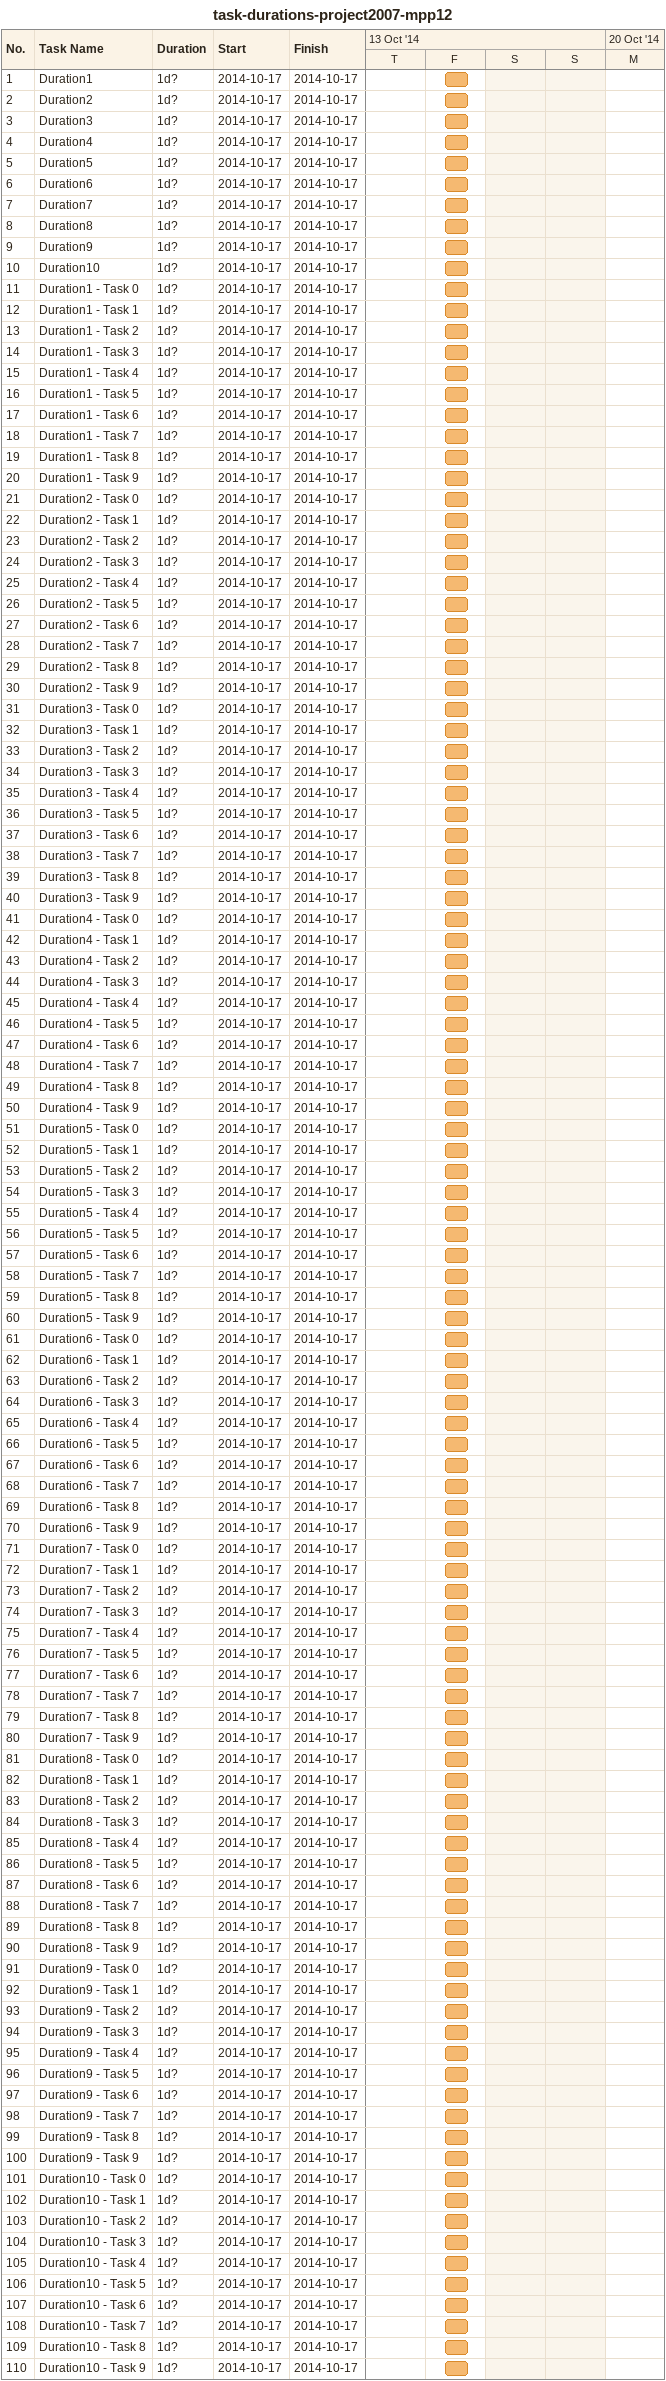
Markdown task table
task-durations-project2007-mpp12

| ID | Task | Duration | Start | Finish |
|---|---|---|---|---|
| 1 | Duration1 | 1d? | 2014-10-17 | 2014-10-17 |
| 2 | Duration2 | 1d? | 2014-10-17 | 2014-10-17 |
| 3 | Duration3 | 1d? | 2014-10-17 | 2014-10-17 |
| 4 | Duration4 | 1d? | 2014-10-17 | 2014-10-17 |
| 5 | Duration5 | 1d? | 2014-10-17 | 2014-10-17 |
| 6 | Duration6 | 1d? | 2014-10-17 | 2014-10-17 |
| 7 | Duration7 | 1d? | 2014-10-17 | 2014-10-17 |
| 8 | Duration8 | 1d? | 2014-10-17 | 2014-10-17 |
| 9 | Duration9 | 1d? | 2014-10-17 | 2014-10-17 |
| 10 | Duration10 | 1d? | 2014-10-17 | 2014-10-17 |
| 11 | Duration1 - Task 0 | 1d? | 2014-10-17 | 2014-10-17 |
| 12 | Duration1 - Task 1 | 1d? | 2014-10-17 | 2014-10-17 |
| 13 | Duration1 - Task 2 | 1d? | 2014-10-17 | 2014-10-17 |
| 14 | Duration1 - Task 3 | 1d? | 2014-10-17 | 2014-10-17 |
| 15 | Duration1 - Task 4 | 1d? | 2014-10-17 | 2014-10-17 |
| 16 | Duration1 - Task 5 | 1d? | 2014-10-17 | 2014-10-17 |
| 17 | Duration1 - Task 6 | 1d? | 2014-10-17 | 2014-10-17 |
| 18 | Duration1 - Task 7 | 1d? | 2014-10-17 | 2014-10-17 |
| 19 | Duration1 - Task 8 | 1d? | 2014-10-17 | 2014-10-17 |
| 20 | Duration1 - Task 9 | 1d? | 2014-10-17 | 2014-10-17 |
| 21 | Duration2 - Task 0 | 1d? | 2014-10-17 | 2014-10-17 |
| 22 | Duration2 - Task 1 | 1d? | 2014-10-17 | 2014-10-17 |
| 23 | Duration2 - Task 2 | 1d? | 2014-10-17 | 2014-10-17 |
| 24 | Duration2 - Task 3 | 1d? | 2014-10-17 | 2014-10-17 |
| 25 | Duration2 - Task 4 | 1d? | 2014-10-17 | 2014-10-17 |
| 26 | Duration2 - Task 5 | 1d? | 2014-10-17 | 2014-10-17 |
| 27 | Duration2 - Task 6 | 1d? | 2014-10-17 | 2014-10-17 |
| 28 | Duration2 - Task 7 | 1d? | 2014-10-17 | 2014-10-17 |
| 29 | Duration2 - Task 8 | 1d? | 2014-10-17 | 2014-10-17 |
| 30 | Duration2 - Task 9 | 1d? | 2014-10-17 | 2014-10-17 |
| 31 | Duration3 - Task 0 | 1d? | 2014-10-17 | 2014-10-17 |
| 32 | Duration3 - Task 1 | 1d? | 2014-10-17 | 2014-10-17 |
| 33 | Duration3 - Task 2 | 1d? | 2014-10-17 | 2014-10-17 |
| 34 | Duration3 - Task 3 | 1d? | 2014-10-17 | 2014-10-17 |
| 35 | Duration3 - Task 4 | 1d? | 2014-10-17 | 2014-10-17 |
| 36 | Duration3 - Task 5 | 1d? | 2014-10-17 | 2014-10-17 |
| 37 | Duration3 - Task 6 | 1d? | 2014-10-17 | 2014-10-17 |
| 38 | Duration3 - Task 7 | 1d? | 2014-10-17 | 2014-10-17 |
| 39 | Duration3 - Task 8 | 1d? | 2014-10-17 | 2014-10-17 |
| 40 | Duration3 - Task 9 | 1d? | 2014-10-17 | 2014-10-17 |
| 41 | Duration4 - Task 0 | 1d? | 2014-10-17 | 2014-10-17 |
| 42 | Duration4 - Task 1 | 1d? | 2014-10-17 | 2014-10-17 |
| 43 | Duration4 - Task 2 | 1d? | 2014-10-17 | 2014-10-17 |
| 44 | Duration4 - Task 3 | 1d? | 2014-10-17 | 2014-10-17 |
| 45 | Duration4 - Task 4 | 1d? | 2014-10-17 | 2014-10-17 |
| 46 | Duration4 - Task 5 | 1d? | 2014-10-17 | 2014-10-17 |
| 47 | Duration4 - Task 6 | 1d? | 2014-10-17 | 2014-10-17 |
| 48 | Duration4 - Task 7 | 1d? | 2014-10-17 | 2014-10-17 |
| 49 | Duration4 - Task 8 | 1d? | 2014-10-17 | 2014-10-17 |
| 50 | Duration4 - Task 9 | 1d? | 2014-10-17 | 2014-10-17 |
| 51 | Duration5 - Task 0 | 1d? | 2014-10-17 | 2014-10-17 |
| 52 | Duration5 - Task 1 | 1d? | 2014-10-17 | 2014-10-17 |
| 53 | Duration5 - Task 2 | 1d? | 2014-10-17 | 2014-10-17 |
| 54 | Duration5 - Task 3 | 1d? | 2014-10-17 | 2014-10-17 |
| 55 | Duration5 - Task 4 | 1d? | 2014-10-17 | 2014-10-17 |
| 56 | Duration5 - Task 5 | 1d? | 2014-10-17 | 2014-10-17 |
| 57 | Duration5 - Task 6 | 1d? | 2014-10-17 | 2014-10-17 |
| 58 | Duration5 - Task 7 | 1d? | 2014-10-17 | 2014-10-17 |
| 59 | Duration5 - Task 8 | 1d? | 2014-10-17 | 2014-10-17 |
| 60 | Duration5 - Task 9 | 1d? | 2014-10-17 | 2014-10-17 |
| 61 | Duration6 - Task 0 | 1d? | 2014-10-17 | 2014-10-17 |
| 62 | Duration6 - Task 1 | 1d? | 2014-10-17 | 2014-10-17 |
| 63 | Duration6 - Task 2 | 1d? | 2014-10-17 | 2014-10-17 |
| 64 | Duration6 - Task 3 | 1d? | 2014-10-17 | 2014-10-17 |
| 65 | Duration6 - Task 4 | 1d? | 2014-10-17 | 2014-10-17 |
| 66 | Duration6 - Task 5 | 1d? | 2014-10-17 | 2014-10-17 |
| 67 | Duration6 - Task 6 | 1d? | 2014-10-17 | 2014-10-17 |
| 68 | Duration6 - Task 7 | 1d? | 2014-10-17 | 2014-10-17 |
| 69 | Duration6 - Task 8 | 1d? | 2014-10-17 | 2014-10-17 |
| 70 | Duration6 - Task 9 | 1d? | 2014-10-17 | 2014-10-17 |
| 71 | Duration7 - Task 0 | 1d? | 2014-10-17 | 2014-10-17 |
| 72 | Duration7 - Task 1 | 1d? | 2014-10-17 | 2014-10-17 |
| 73 | Duration7 - Task 2 | 1d? | 2014-10-17 | 2014-10-17 |
| 74 | Duration7 - Task 3 | 1d? | 2014-10-17 | 2014-10-17 |
| 75 | Duration7 - Task 4 | 1d? | 2014-10-17 | 2014-10-17 |
| 76 | Duration7 - Task 5 | 1d? | 2014-10-17 | 2014-10-17 |
| 77 | Duration7 - Task 6 | 1d? | 2014-10-17 | 2014-10-17 |
| 78 | Duration7 - Task 7 | 1d? | 2014-10-17 | 2014-10-17 |
| 79 | Duration7 - Task 8 | 1d? | 2014-10-17 | 2014-10-17 |
| 80 | Duration7 - Task 9 | 1d? | 2014-10-17 | 2014-10-17 |
| 81 | Duration8 - Task 0 | 1d? | 2014-10-17 | 2014-10-17 |
| 82 | Duration8 - Task 1 | 1d? | 2014-10-17 | 2014-10-17 |
| 83 | Duration8 - Task 2 | 1d? | 2014-10-17 | 2014-10-17 |
| 84 | Duration8 - Task 3 | 1d? | 2014-10-17 | 2014-10-17 |
| 85 | Duration8 - Task 4 | 1d? | 2014-10-17 | 2014-10-17 |
| 86 | Duration8 - Task 5 | 1d? | 2014-10-17 | 2014-10-17 |
| 87 | Duration8 - Task 6 | 1d? | 2014-10-17 | 2014-10-17 |
| 88 | Duration8 - Task 7 | 1d? | 2014-10-17 | 2014-10-17 |
| 89 | Duration8 - Task 8 | 1d? | 2014-10-17 | 2014-10-17 |
| 90 | Duration8 - Task 9 | 1d? | 2014-10-17 | 2014-10-17 |
| 91 | Duration9 - Task 0 | 1d? | 2014-10-17 | 2014-10-17 |
| 92 | Duration9 - Task 1 | 1d? | 2014-10-17 | 2014-10-17 |
| 93 | Duration9 - Task 2 | 1d? | 2014-10-17 | 2014-10-17 |
| 94 | Duration9 - Task 3 | 1d? | 2014-10-17 | 2014-10-17 |
| 95 | Duration9 - Task 4 | 1d? | 2014-10-17 | 2014-10-17 |
| 96 | Duration9 - Task 5 | 1d? | 2014-10-17 | 2014-10-17 |
| 97 | Duration9 - Task 6 | 1d? | 2014-10-17 | 2014-10-17 |
| 98 | Duration9 - Task 7 | 1d? | 2014-10-17 | 2014-10-17 |
| 99 | Duration9 - Task 8 | 1d? | 2014-10-17 | 2014-10-17 |
| 100 | Duration9 - Task 9 | 1d? | 2014-10-17 | 2014-10-17 |
| 101 | Duration10 - Task 0 | 1d? | 2014-10-17 | 2014-10-17 |
| 102 | Duration10 - Task 1 | 1d? | 2014-10-17 | 2014-10-17 |
| 103 | Duration10 - Task 2 | 1d? | 2014-10-17 | 2014-10-17 |
| 104 | Duration10 - Task 3 | 1d? | 2014-10-17 | 2014-10-17 |
| 105 | Duration10 - Task 4 | 1d? | 2014-10-17 | 2014-10-17 |
| 106 | Duration10 - Task 5 | 1d? | 2014-10-17 | 2014-10-17 |
| 107 | Duration10 - Task 6 | 1d? | 2014-10-17 | 2014-10-17 |
| 108 | Duration10 - Task 7 | 1d? | 2014-10-17 | 2014-10-17 |
| 109 | Duration10 - Task 8 | 1d? | 2014-10-17 | 2014-10-17 |
| 110 | Duration10 - Task 9 | 1d? | 2014-10-17 | 2014-10-17 |
